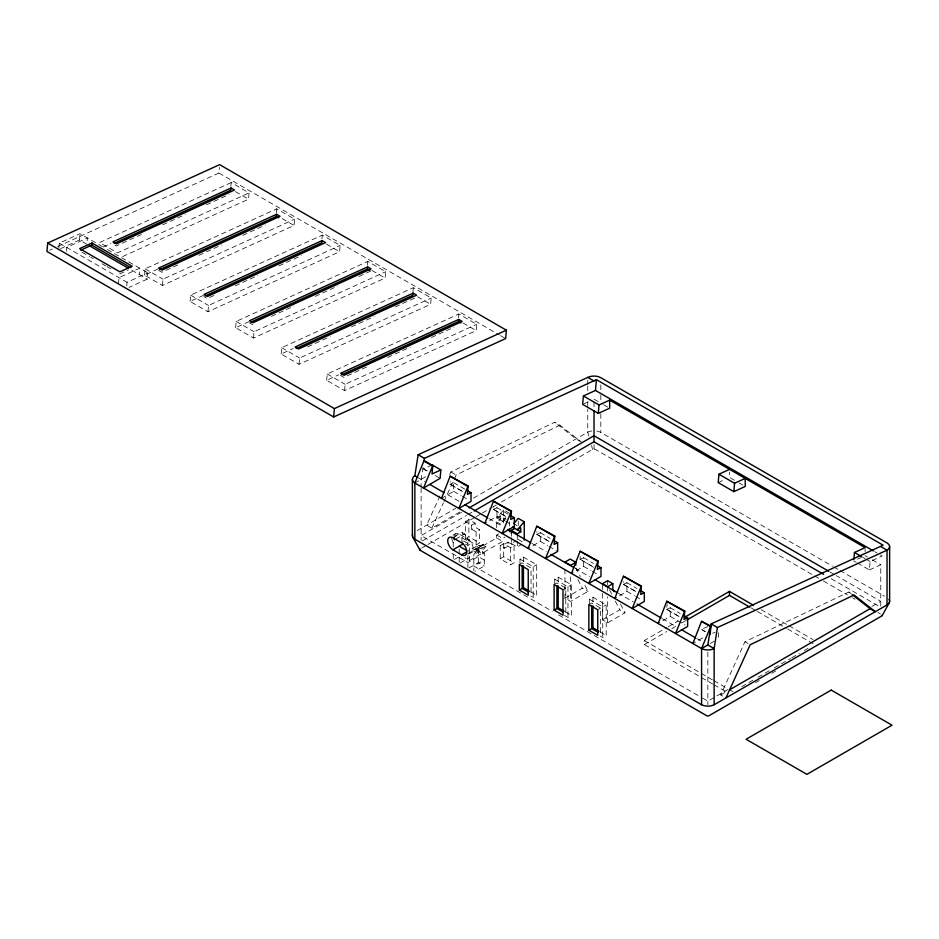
<?xml version="1.0" encoding="UTF-8"?>
<svg xmlns="http://www.w3.org/2000/svg" width="939" height="939" viewBox="0 0 939 939"><rect width="100%" height="100%" fill="white"/><g stroke="black" fill="none" stroke-linecap="round" stroke-linejoin="round"><path stroke-width="0.7" stroke-dasharray="4.7 3.52" d="M620.526 604.117L625.01 612.803L607.639 622.839L602.427 619.834L602.427 590.936M602.427 589.492L602.427 583.706M607.639 622.839L607.639 596.828M607.639 591.054L607.639 586.722M58.84 248.201L59.274 243.166L80.015 233.705L102.374 246.617M66.364 251.218L66.692 247.438L87.421 237.978L86.881 244.281L79.475 240.008L58.734 249.469M79.475 240.008L80.015 233.705M118.455 283.942L119.007 277.639L139.747 268.19L139.195 274.493M126.73 286.066L127.047 282.287L147.787 272.838L147.247 279.141L129.101 287.404M144.583 275.15L145.122 268.847L276.735 208.834L294.611 219.151L294.06 225.454L162.459 285.468L144.583 275.15L157.869 269.082M162.459 285.468L162.999 279.165L294.611 219.151M190.112 301.431L190.652 295.128L322.265 235.114L340.141 245.443L339.589 251.734L207.977 311.748L190.112 301.431L203.399 295.374M57.619 246.581L218.904 173.034L219.397 167.435M207.977 311.748L208.528 305.445L340.141 245.443M230.877 186.333L231.205 182.553L249.081 192.871L248.53 199.174L122.246 256.758M235.642 327.723L236.182 321.42L367.795 261.406L385.671 271.723L385.119 278.026L253.507 338.04L235.642 327.723L248.929 321.654M253.507 338.04L254.058 331.737L385.671 271.723M276.406 212.613L276.735 208.834M281.172 354.003L281.712 347.7L413.324 287.686L431.201 298.015L430.649 304.306L299.036 364.32L281.172 354.003L293.132 348.545M299.036 364.32L299.588 358.017L431.201 298.015M321.936 238.905L322.265 235.114M326.69 380.295L327.242 373.992L458.854 313.978L476.719 324.295L476.179 330.598L344.566 390.612L326.69 380.295L338.662 374.837M344.566 390.612L345.118 384.309L476.719 324.295M367.466 265.185L367.795 261.406M412.89 292.733L413.324 287.686M458.525 317.758L458.854 313.978M462.422 491.508L450.016 484.336L450.251 481.531M505.757 516.52L493.339 509.361L493.585 506.544M549.08 541.533L536.662 534.373L536.908 531.556M593.648 567.262L579.997 559.386L580.232 556.581M635.726 591.558L623.32 584.398L623.566 581.593M679.061 616.583L666.643 609.411L667.136 603.8M718.288 637.464L718.887 630.456M857.354 562.966L869.385 569.914L870.113 561.51L882.202 555.994L878.399 553.799M423.031 467.27L421.118 479.395L421.118 486.602M472.622 550.313L483.057 544.291L486.015 546.005L475.592 552.026L472.622 550.313L472.927 549.655A7.371 4.261 60 0 0 467.892 539.174L461.612 542.801M475.592 552.026L473.855 554.656L473.855 570.842M483.057 544.291L482.834 544.784A7.371 4.261 60 0 1 478.315 545.195L467.892 551.216M486.015 546.005L484.278 548.634L473.855 554.656M439.957 495.909L426.623 525.159L431.834 528.164L459.699 512.084M449.652 474.629L450.873 471.977L554.761 422.221L559.973 425.238L580.126 441.025M431.834 528.164L443.349 502.905M443.959 501.579L453.654 480.298M454.265 478.972L456.084 474.981L559.973 425.238M722.784 696.139L720.694 694.942L744.944 641.76L848.821 592.004L850.91 593.213M509.595 513.328L503.633 509.889L496.684 517.882L502.647 521.345L506.121 517.33M425.707 476.695L414.85 483.022M441.494 498.409L453.631 491.332L453.631 482.669L450.016 484.336M493.339 509.361L496.954 507.682L496.954 516.356L486.073 522.706M536.662 534.373L540.289 532.695L540.289 541.369L529.408 547.719M579.997 559.386L583.612 557.719L583.612 566.381L571.475 573.459M623.32 584.398L626.935 582.732L626.935 591.394L614.799 598.472M666.643 609.411L670.258 607.744L670.258 616.407L658.133 623.484M702.595 637.898L694.144 642.828M710.142 643.591L715.87 640.21M564.961 569.304L564.961 598.202L570.619 601.465L588.014 591.406L584.164 583.964M432.163 464.922L423.36 468.948L427.081 471.108M417.198 530.594L455.744 508.339M473.479 498.116L587.755 432.14A9.636 5.564 0 0 1 593.19 430.825M461.507 512.271L421.118 535.582L467.892 562.578L478.315 556.569L484.278 560.008L473.855 566.029L552.273 611.301M422.386 540.876L466.554 515.37M467.822 514.642L472.869 511.732M465.404 521.591L468.89 519.584L475.111 523.176L475.111 527.166L479.594 529.749L479.594 542.918L476.12 544.925L465.404 538.74L465.404 521.591L471.636 525.183L475.111 523.176M421.588 548.13L426.658 545.207M427.926 544.479L474.794 517.412M476.061 516.685L481.12 513.762M482.388 513.023L491.261 507.905M492.529 507.177L496.32 504.982M501.391 502.06L592.767 449.323A2.254 1.303 0 0 1 595.385 449.382L813.303 575.173M452.997 535.242L455.509 533.786M454.969 536.11L461.929 532.096L465.11 534.561A7.371 4.261 60 0 0 469.629 540.171L465.404 542.613M452.927 537.777L459.194 534.162L469.629 540.171M471.636 525.183L471.636 529.173L475.111 527.166M455.615 539.15L464.887 533.798M453.232 547.014L453.232 542.754L455.72 541.322M461.929 541.967L461.929 537.742L463.666 536.732L461.929 532.096M496.684 517.882L500.158 515.875L506.121 519.337M471.636 529.173L476.12 531.756L479.594 529.749M465.404 538.74L468.89 536.732L479.594 542.918M496.684 527.753L496.684 521.896L500.158 519.889L504.924 522.647M502.647 521.345L504.959 520.006M465.498 544.033L467.892 545.406L469.629 544.397L469.629 560.454L464.852 557.696M454.394 559.48L460.192 556.134M468.749 554.08L496.684 537.953L496.684 535.066L498.996 533.728M467.681 553.822L482 545.559M484.278 552.895L482.54 553.893L482.54 549.644L476.578 546.193L476.578 550.454L478.315 549.444L484.278 552.895L484.278 566.029L475.005 571.382M460.356 562.919L469.629 557.566M496.684 535.066L502.647 538.505L504.959 537.167M469.629 560.454L502.647 541.392L502.647 538.505M500.217 545.7L503.691 543.693L510.593 547.672L514.067 545.665L514.067 562.813L510.593 564.82L500.217 558.834L500.217 545.7L504.536 548.188L508.011 546.181L508.011 542.167L504.536 544.174L504.536 548.188M469.042 567.931L478.315 562.578L484.278 566.029M511.332 537.683L511.332 543.517L515.969 540.852M511.332 543.517L517.295 546.968L521.931 544.291M500.217 558.834L503.691 556.827L514.067 562.813M519.971 563.482L519.971 559.104L523.446 557.097L536.685 564.75L536.685 595.338L533.211 597.345L530.805 595.96M519.349 564.503L522.154 562.884L531.04 568.013L531.04 593.577M519.971 559.104L533.211 566.757L536.685 564.75M554.726 583.542L554.726 579.175L558.2 577.168L571.44 584.809L571.44 615.409L567.966 617.416L564.351 615.327M554.104 584.563L556.909 582.943L565.794 588.072L565.794 613.636M562.989 589.692L565.794 588.072M554.726 579.175L567.966 586.816L571.44 584.809M564.961 598.202L582.344 588.166L588.014 591.406M589.481 603.613L589.481 599.235L592.955 597.227L606.195 604.88L606.195 635.468L602.721 637.475L600.314 636.09M588.859 604.634L591.664 603.014L600.549 608.143L600.549 633.708M597.744 609.763L600.549 608.143M589.481 599.235L602.721 606.887L606.195 604.88M602.427 619.834L619.81 609.787L625.01 612.803M712.701 684.038L644.33 644.565L644.33 640.551L666.866 627.534M668.122 626.818L678.134 621.031M644.33 644.565L666.866 631.548M671.878 628.661L675.634 626.489M681.89 622.874L685.658 620.702M707.736 626.571L701.398 629.482L705.119 631.63M728.042 689.461L707.853 701.128L700.259 696.738M871.92 606.394L880.759 601.3L836.356 575.666M720.694 694.942L727.032 691.28M741.716 686.655L752.984 680.153M757.996 677.254L769.264 670.751M774.276 667.864L790.556 658.462M791.812 657.734L799.324 653.403M804.324 650.504L808.08 648.344M755.496 682.712L759.252 680.552M771.776 673.322L775.532 671.15M49.614 250.232L52.279 249.011M231.205 182.553L99.593 242.555L117.469 252.873L249.081 192.871M103.044 247.039L111.013 243.401M141.484 234.468L116.283 245.959L112.809 243.952M162.705 224.785L185.265 214.503M206.486 204.831L229.034 194.549M119.699 273.942L128.314 270.009M177.729 264.986L161.813 272.24L158.339 270.232M198.951 255.302L221.498 245.02M242.732 235.349L265.279 225.067M213.975 295.503L207.343 298.532L203.869 296.524M235.196 285.82L257.744 275.538M278.965 265.866L301.525 255.584M271.441 316.349L293.989 306.067M315.211 296.384L337.758 286.102M358.991 276.43L370.928 270.984M307.687 346.867L330.235 336.585M351.456 326.901L374.004 316.619M395.225 306.947L415.132 297.874M366.48 367.102L343.932 377.384L340.458 375.377M387.701 357.419L410.249 347.137M431.471 337.465L454.03 327.183M712.724 633.273L715.189 632.147M583.917 403.793L588.976 401.493M718.206 482.623L724.521 479.747M857.53 559.151L861.321 557.426M869.385 569.914L880.759 564.726L880.759 606.113M218.904 173.034L499.29 334.918M500.557 335.646L505.64 338.58M874.596 551.592L877.132 553.059M235.431 191.603L248.53 199.174M282.146 218.576L294.06 225.454M326.49 244.175L339.589 251.734M372.02 270.455L385.119 278.026M417.538 296.747L430.649 304.306M463.068 323.028L476.179 330.598M594.023 399.192L602.451 404.052M603.648 404.744L608.46 407.526M734.38 480.216L729.568 477.446L729.568 472.059M739.193 482.998L742.808 485.087M865.112 555.7L867.519 557.085M872.331 559.867L880.759 564.726M862.894 557.343L865.3 558.728M866.497 559.421L870.113 561.51M853.739 560.876L856.145 562.273M596.746 431.036A9.636 5.564 0 0 1 600.819 432.433L832.447 566.158M833.715 566.898L838.797 569.82M840.065 570.56L884.491 596.206M830.006 572.004L835.076 574.926M831.273 578.753L879.491 606.582M814.571 575.9L819.63 578.823M823.421 581.018L847.471 594.903M852.542 597.826L855.065 599.282M877.848 612.439L880.383 613.906M581.241 441.905L576.03 438.9L554.761 422.221M761.13 609.669L787.715 625.01M788.983 625.75L813.045 639.635M751 607.826L756.071 610.749M757.327 611.489L786.448 628.297M787.715 629.024L814.301 644.377M249.398 322.805L252.873 324.812M145.122 268.847L162.999 279.165M190.652 295.128L208.528 305.445M236.182 321.42L254.058 331.737M281.712 347.7L299.588 358.017M327.242 373.992L345.118 384.309M107.351 249.492L147.787 272.838M131.718 270.174L147.247 279.141M81.998 252.18L89.534 256.535M90.79 257.263L93.313 258.706M102.105 263.789L105.872 265.96M107.128 266.688L110.896 268.871M59.274 243.166L127.047 282.287M450.873 471.977L456.084 474.981M744.944 641.76L748.066 643.567M453.631 482.669L464.805 489.125M496.954 507.682L508.128 514.138M540.289 532.695L550.219 538.434M583.612 557.719L593.542 563.447M626.935 582.732L636.865 588.46M670.258 607.744L680.188 613.472M435.156 475.474L440.121 478.338M423.524 468.854L427.245 471.014M450.18 484.242L463.831 492.13M493.503 509.267L505.91 516.427M536.826 534.279L549.245 541.439M580.149 559.292L593.812 567.168M623.484 584.304L635.891 591.476M666.807 609.317L679.214 616.489M701.562 629.388L705.283 631.536M514.807 524.361L517.189 525.746M453.631 491.332L461.084 495.639M462.317 496.355L468.526 499.935M496.954 516.356L504.407 520.652M505.652 521.368L511.849 524.948M540.289 541.369L547.73 545.665M548.975 546.381L556.416 550.677M583.612 566.381L591.054 570.677M592.298 571.393L598.507 574.973M626.935 591.394L634.388 595.69M635.621 596.406L641.83 599.998M670.258 616.407L685.153 625.01M496.684 521.896L502.647 525.335M417.362 477.223L425.297 481.813M447.774 494.783L459.547 501.59M488.832 518.492L502.881 526.603M531.908 543.364L546.205 551.616M574.985 568.236L589.528 576.628M618.073 593.108L633.273 601.887M662.418 618.707L676.35 626.759M696.632 638.461L701.644 641.36M518.281 539.514L524.244 542.953M508.011 542.167L514.067 545.665M496.684 537.953L502.647 541.392M644.33 640.551L712.701 680.024M713.969 680.752L727.889 688.792M729.157 689.519L732.96 691.714M478.315 545.195L484.278 548.634M461.929 537.742L467.892 541.181L467.892 545.406M713.969 684.766L726.622 692.078M463.666 540.958L469.629 544.397M476.578 550.454L482.54 553.893M530.664 591.863L536.685 595.338M565.419 611.935L571.44 615.409M600.174 631.994L606.195 635.468M558.599 614.951L698.992 696.01M848.821 592.004L851.063 593.753M609.564 589.915L612.122 594.892M615.327 601.101L619.81 609.787M575.842 567.813L580.325 576.511M577.861 579.48L582.344 588.166M453.232 542.754L451.495 538.117M588.87 436.119L587.755 432.14L587.755 409.087M591.476 445.415L592.591 449.405M607.639 580.701L607.639 584.821M865.112 548.975L865.112 551.663M707.853 652.147L707.853 704.731M602.721 606.887L602.721 637.475M600.819 384.896L600.819 393.547M600.819 394.979L600.819 402.185M600.819 413.712L600.819 432.433M594.023 402.115L594.023 407.96M594.023 444.452L594.023 449.804M592.955 597.227L592.955 604.516M587.755 380.283L587.755 384.603M587.755 386.046L587.755 391.809M587.755 401.892L587.755 407.643M570.619 576.91L570.619 601.465M567.966 586.816L567.966 617.416M558.2 577.168L558.2 584.457M533.211 566.757L533.211 597.345M523.446 557.097L523.446 562.931M518.281 521.168L518.281 525.406M517.295 535.289L517.295 539.667M517.295 541.122L517.295 546.968M511.332 533.305L511.332 536.228M510.593 547.672L510.593 564.82M509.595 521.791L509.595 526.028M503.691 543.693L503.691 556.827M503.633 509.889L503.633 523.997M500.158 515.875L500.158 519.889M478.315 549.444L478.315 562.578M476.12 531.756L476.12 544.925M468.89 519.584L468.89 536.732M467.892 555.477L467.892 567.402M459.194 549.045L459.194 554.726M459.194 557.566L459.194 562.379M453.232 554.127L453.232 558.94M421.118 488.045L421.118 540.406M454.159 535.711A7.371 4.261 60 0 1 459.194 534.162"/><path stroke-width="1.41" d="M612.85 583.706L607.639 586.722L602.427 583.706L607.639 580.701L612.85 583.706L612.85 589.211L614.129 591.699M47.678 243.048L46.95 251.452L333.674 416.986L505.64 338.58L506.356 330.176L219.632 164.642L47.678 243.048L334.401 408.582L506.356 330.176M80.719 250.161L91.799 245.114L91.987 243.013L132.199 266.23L119.875 271.841L79.662 248.624L91.987 243.013M231.041 188.011L112.997 241.851L116.471 243.858L234.515 190.018L231.041 188.011L230.865 190.112L114.135 243.342M159.665 269.634L276.395 216.404L276.571 214.303L280.045 216.31L162.001 270.139L158.515 268.131L276.571 214.303M322.1 240.584L204.045 294.423L207.519 296.431L325.575 242.591L322.1 240.584L321.924 242.685L205.195 295.914M333.674 416.986L334.401 408.582M250.725 322.206L367.454 268.977L367.63 266.876L371.105 268.883L253.049 322.711L249.574 320.704L367.63 266.876M413.16 293.156L295.104 346.996L298.579 349.003L416.634 295.163L413.16 293.156L412.984 295.257L296.255 348.486M432.773 465.544L432.046 473.972L440.849 469.934L440.121 478.338L423.536 488.045L432.773 465.544L424.088 460.533L414.85 483.022L414.85 539.209L701.574 704.755A9.249 5.341 0 0 0 714.133 704.755L887.038 604.927A8.874 5.129 0 0 0 888.963 599.34M341.784 374.767L458.502 321.549L458.69 319.448L462.164 321.455L344.108 375.283L340.634 373.276L458.69 319.448M468.115 485.956L467.387 494.372L471.014 492.705L471.014 501.367L458.878 508.445L468.115 485.956L450.133 476.202L441.494 498.409M511.45 510.969L510.722 519.384L514.337 517.718L514.337 526.38L502.201 533.458L511.45 510.969L493.456 501.215L484.817 523.422M554.773 535.981L554.045 544.397L557.66 542.73L557.66 551.393L545.524 558.47L554.773 535.981L536.779 526.227L528.152 548.446M583.389 395.965L582.661 404.369L598.296 413.395L609.669 408.219L609.669 400.143L599.023 404.991L583.389 395.965L595.479 390.448L873.329 550.864M595.479 390.448L596.418 379.649L883.141 545.183L711.163 623.895L707.853 644.94L701.574 648.567L414.85 483.022A9.249 5.341 0 0 1 414.85 475.78L418.148 454.734L587.755 377.396A9.636 5.564 0 0 1 600.819 377.701L887.038 542.942A8.874 5.129 0 0 1 887.038 550.195L887.038 604.927M598.296 413.395L599.023 404.991M598.096 560.994L597.368 569.421L600.983 567.743L600.983 576.417L588.847 583.483L598.096 560.994L580.114 551.24L571.475 573.459M641.419 586.006L640.691 594.434L644.318 592.755L644.318 601.429L632.182 608.507L641.419 586.006L623.437 576.253L614.799 598.472M684.754 611.019L684.026 619.447L687.641 617.78L687.641 626.442L675.505 633.52L684.754 611.019L666.76 601.265L658.133 623.484M718.922 474.218L718.206 482.623L733.84 491.649L745.214 486.472L745.214 478.397L734.568 483.256L718.922 474.218L729.568 469.371M692.888 643.544L701.515 621.336L710.811 626.067L710.248 634.4M733.84 491.649L734.568 483.256M853.868 559.48L854.467 552.472L865.112 547.625L609.669 400.143M424.088 460.533L424.428 458.361L596.418 379.649M880.759 546.568L887.038 550.195L717.431 627.522L714.133 648.567L714.133 704.755M701.574 704.755L701.574 648.567L710.811 626.067M725.906 697.947L750.155 644.764L854.044 595.009L875.312 611.688L870.101 608.683L852.189 594.633M882.191 615.573L889.327 602.627M513.938 523.363L518.281 518.351L524.244 521.791L524.244 540.125M524.244 521.791L517.295 529.819L520.769 527.812L520.769 531.826L517.295 533.833L511.332 530.382L511.332 533.305M469.077 507.893L594.023 435.755L828.738 571.264M474.136 511.004L594.023 441.776L823.667 574.363M452.927 549.82L461.612 554.843A7.371 4.261 60 0 0 466.824 551.827A7.371 4.261 60 0 0 461.612 542.801L452.927 537.777A7.371 4.261 60 0 0 447.703 540.794A7.371 4.261 60 0 0 452.927 549.82L462.927 544.045M461.612 554.843L466.636 551.932M511.332 530.382L514.807 528.375M519.349 590.068L528.234 595.197L528.234 569.633L519.349 564.503L519.349 590.068L523.446 587.697L529.467 591.171M575.842 562.344L570.619 565.348L564.961 562.085L570.184 559.069L575.842 562.344L575.842 565.078M554.104 610.127L562.989 615.256L562.989 589.692L554.104 584.563L554.104 610.127L558.2 607.756L564.222 611.23M588.859 630.198L597.744 635.327L597.744 609.763L588.859 604.634L588.859 630.198L592.955 627.827L598.976 631.301M684.402 617.416L729.474 591.394L753.536 605.279M686.902 619.986L729.474 595.408L749.733 607.099M729.556 689.825L870.101 608.683M587.755 377.396L594.023 381.023M276.395 216.404L278.707 217.742M367.454 268.977L369.766 270.315M458.502 321.549L460.826 322.887M854.467 552.472L861.685 556.639M91.799 245.114L130.756 267.603M89.369 245.725L127.986 268.014M418.148 454.734L424.428 458.361M711.163 623.895L717.431 627.522M432.163 464.922L440.849 469.934M423.477 460.814L432.163 465.826M450.133 476.202L467.505 486.226M493.456 501.215L510.839 511.239M536.779 526.227L554.163 536.263M580.114 551.24L597.486 561.276M623.437 576.253L640.809 586.288M666.76 601.265L684.144 611.301M701.515 621.336L710.201 626.348M467.282 490.557L471.014 492.705M510.616 515.57L514.337 517.718M553.94 540.582L557.66 542.73M597.263 565.595L600.983 567.743M640.586 590.608L644.318 592.755M683.921 615.62L687.641 617.78M512.53 527.061L520.769 531.826M414.85 475.78L417.362 477.223M429.816 484.418L444.088 492.658M465.157 504.818L487.564 517.765M507.835 529.467L530.641 542.636M550.911 554.339L573.717 567.508M595.267 579.938L616.806 592.38M637.076 604.082L661.15 617.979M681.421 629.682L695.365 637.734M707.853 644.94L714.133 648.567A9.249 5.341 0 0 1 701.574 648.567M459.194 546.193L466.648 550.5M528.493 592.11L522.154 588.448L522.154 565.724M563.247 612.169L556.909 608.507L556.909 585.783M598.002 632.24L591.664 628.578L591.664 605.855M412.667 536.897L419.827 549.89M454.464 539.819L454.159 538.833A7.371 4.261 60 0 1 453.983 537.167M889.632 546.568L889.632 601.3M729.474 591.394L729.474 595.408M594.023 410.895L594.023 441.776M592.955 605.972L592.955 627.827M558.2 585.913L558.2 607.756M523.446 565.841L523.446 587.697M509.595 528.845L509.595 531.674M412.385 479.395L412.385 535.582M414.85 539.209A9.249 5.341 0 0 1 412.667 534.268M882.191 615.127A1.491 0.857 0 0 1 881.932 615.867L708.933 715.753A1.866 1.08 0 0 1 706.762 715.753L420.12 550.254A1.866 1.08 0 0 1 420.12 549.01M831.226 690.095L746.082 739.251L806.906 774.358L892.05 725.201L831.226 690.095"/></g></svg>
